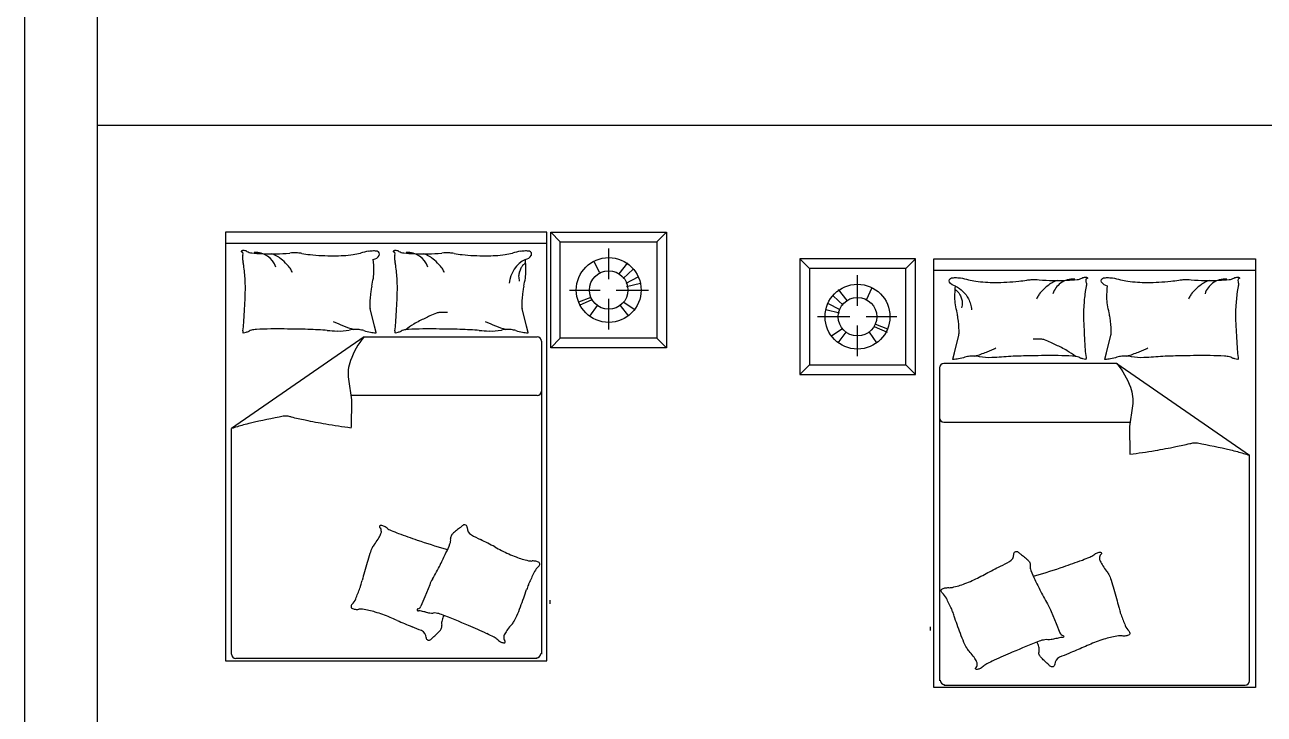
# Model space of a CAD drawing. Header units: inches. Extents: x 10.6 to 53.1, y 14.5 to 39.3.
# Drawn here: x 10.61 to 16.39, y 20.47 to 23.69 of the extents above; entities that cross this region are included whole.
import ezdxf

# ---------------------------------------------------------------- set-up
doc = ezdxf.new("R2010")
doc.units = ezdxf.units.IN
doc.header["$MEASUREMENT"] = 0
for name, color, linetype in [('02', 2, 'Continuous'), ('1', 1, 'Continuous'), ('kadrbm', 4, 'Continuous')]:
    doc.layers.add(name, color=color, linetype=linetype)

# ---------------------------------------------------------------- blocks, each defined once
blk = doc.blocks.new('kadrbm')
at = {"layer": 'kadrbm', "color": 4}
blk.add_lwpolyline([(0, 0), (0, 24.7972), (21, 24.7972), (21, 0), (0, 0)], close=True, dxfattribs=at)
blk.add_lwpolyline([(20.6631, 0.3257), (20.6631, 24.4603), (0.3369, 24.4603), (0.3369, 0.3257), (20.6631, 0.3257)], dxfattribs=at)

msp = doc.modelspace()

# ---------------------------------------------------------------- linework, layer by layer
at = {"layer": '02'}
for p, q in [((13.049, 22.7217), (11.549, 22.7217)), ((11.549, 22.7217), (11.549, 20.7217)), ((13.049, 22.6693), (11.549, 22.6693)), ((13.049, 20.7217), (13.049, 22.7217)), ((13.0662, 22.7217), (13.6062, 22.7217)), ((13.1112, 22.6767), (13.0662, 22.7217)), ((13.0662, 22.1817), (13.0662, 22.7217)), ((13.1112, 22.6767), (13.5612, 22.6767)), ((13.1112, 22.2267), (13.1112, 22.6767)), ((13.5612, 22.6767), (13.6062, 22.7217)), ((13.5612, 22.6767), (13.5612, 22.2267)), ((13.6062, 22.7217), (13.6062, 22.1817)), ((13.3369, 22.5033), (13.3369, 22.6464)), ((13.2937, 22.533), (13.2694, 22.5843)), ((13.3855, 22.5276), (13.426, 22.5789)), ((13.4044, 22.506), (13.4503, 22.5492)), ((13.4179, 22.4844), (13.4746, 22.5141)), ((13.1533, 22.452), (13.2964, 22.452)), ((13.372, 22.452), (13.5232, 22.452)), ((13.4206, 22.4682), (13.4854, 22.4844)), ((13.2532, 22.4169), (13.1965, 22.3953)), ((13.2586, 22.4061), (13.1992, 22.3791)), ((13.2829, 22.3791), (13.2478, 22.3305)), ((13.3369, 22.2684), (13.3369, 22.4115)), ((13.3909, 22.3791), (13.4287, 22.3305)), ((13.4071, 22.3953), (13.4611, 22.3602)), ((12.2444, 22.2834), (12.2238, 22.366)), ((12.9537, 22.2834), (12.933, 22.366)), ((12.252, 22.2534), (12.2444, 22.2834)), ((12.9612, 22.2534), (12.9537, 22.2834)), ((12.1955, 22.2332), (11.5775, 21.8058)), ((12.1955, 22.2332), (13.0032, 22.2332)), ((13.0232, 22.2132), (13.0232, 20.7539)), ((13.1112, 22.2267), (13.0662, 22.1817)), ((13.5612, 22.2267), (13.1112, 22.2267)), ((13.5612, 22.2267), (13.6062, 22.1817)), ((13.6062, 22.1817), (13.0662, 22.1817)), ((12.123, 22.0355), (12.1367, 21.9401)), ((13.0032, 21.9606), (12.1337, 21.9606)), ((12.1367, 21.9401), (12.1349, 21.81)), ((11.5775, 20.7539), (11.5775, 21.8058)), ((12.5018, 21.0775), (12.4787, 21.0212)), ((12.4787, 21.0212), (12.461, 20.9777)), ((13.0644, 20.9885), (13.0644, 21.0052)), ((14.8388, 20.8642), (14.8388, 20.8809)), ((11.549, 20.7217), (13.049, 20.7217)), ((13.0032, 20.7339), (11.5975, 20.7339))]:
    msp.add_line(p, q, dxfattribs=at)
for radius in [0.1513, 0.0899]:
    msp.add_circle((13.3369, 22.452), radius, dxfattribs=at)
for centre, radius, start, end in [((11.6251, 22.6317), 0.00232, 160.43603, 281.89306), ((11.6261, 22.6313), 0.00342, 111.7883, 160.43603), ((11.6341, 22.6112), 0.0251, 94.30254, 111.7883), ((11.6264, 22.6252), 0.00428, 21.9904, 101.89306), ((11.661, 22.6033), 0.0328, 158.57902, 188.13348), ((11.6159, 22.621), 0.0156, 338.57902, 21.9904), ((11.6344, 22.6074), 0.0289, 59.34875, 94.30254), ((11.6766, 22.6786), 0.0539, 239.34875, 264.74081), ((11.7469, 23.4423), 0.8208, 264.74081, 268.09211), ((11.6903, 22.5279), 0.0992, 18.43965, 94.21586), ((11.7693, 24.1154), 1.4943, 268.09211, 270.57574), ((11.6816, 22.4024), 0.234, 62.76041, 69.13972), ((11.7756, 23.4943), 0.8732, 270.57574, 274.80185), ((11.7536, 22.5422), 0.0768, 51.61143, 62.76041), ((11.8729, 22.3355), 0.2897, 87.46141, 94.80185), ((11.879, 22.4727), 0.1524, 79.81012, 87.46141), ((11.9996, 23.1436), 0.5293, 259.81012, 263.9133), ((12.0547, 23.6604), 1.049, 263.9133, 270), ((12.0547, 23.2941), 0.6827, 270, 277.54685), ((12.1126, 22.8575), 0.2422, 277.54685, 285.74398), ((12.261, 22.331), 0.3048, 98.43719, 105.74398), ((12.2399, 22.473), 0.1611, 90, 98.43719), ((12.2362, 22.629), 0.0342, 274.40021, 333.41948), ((12.2399, 22.5438), 0.0904, 78.72762, 90), ((12.255, 22.6196), 0.0131, 333.41948, 78.72762), ((12.3343, 22.6317), 0.00232, 160.43603, 281.89306), ((12.3353, 22.6313), 0.00342, 111.7883, 160.43603), ((12.3434, 22.6112), 0.0251, 94.30254, 111.7883), ((12.3357, 22.6252), 0.00428, 21.9904, 101.89306), ((12.3702, 22.6033), 0.0328, 158.57902, 188.13348), ((12.3252, 22.621), 0.0156, 338.57902, 21.9904), ((12.3437, 22.6074), 0.0289, 59.34875, 94.30254), ((12.3859, 22.6786), 0.0539, 239.34875, 264.74081), ((12.4562, 23.4423), 0.8208, 264.74081, 268.09211), ((12.3995, 22.5279), 0.0992, 18.43965, 94.21586), ((12.4786, 24.1154), 1.4943, 268.09211, 270.57574), ((12.3909, 22.4024), 0.234, 62.76041, 69.13972), ((12.4848, 23.4943), 0.8732, 270.57574, 274.80185), ((12.4628, 22.5422), 0.0768, 51.61143, 62.76041), ((12.5822, 22.3355), 0.2897, 87.46141, 94.80185), ((12.5883, 22.4727), 0.1524, 79.81012, 87.46141), ((12.7089, 23.1436), 0.5293, 259.81012, 263.9133), ((12.764, 23.6604), 1.049, 263.9133, 270), ((12.764, 23.2941), 0.6827, 270, 277.54685), ((12.8218, 22.8575), 0.2422, 277.54685, 285.74398), ((12.9702, 22.331), 0.3048, 98.43719, 105.74398), ((12.9492, 22.473), 0.1611, 90, 98.43719), ((12.9454, 22.629), 0.0342, 274.40021, 333.41948), ((12.9492, 22.5438), 0.0904, 78.72762, 90), ((12.9643, 22.6196), 0.0131, 333.41948, 78.72762), ((11.8721, 22.6335), 0.246, 188.13348, 192.10946), ((11.4376, 22.5402), 0.1983, 7.6809, 12.10946), ((10.7293, 22.4447), 0.9131, 3.36875, 7.6809), ((11.5581, 22.2954), 0.3916, 46.18849, 51.61143), ((11.6733, 22.4155), 0.2252, 39.03494, 46.18849), ((11.8099, 22.5263), 0.0493, 28.31676, 39.03494), ((11.75, 22.5418), 0.4918, 0, 6.23236), ((12.5813, 22.6335), 0.246, 188.13348, 192.10946), ((12.1468, 22.5402), 0.1983, 7.6809, 12.10946), ((11.4385, 22.4447), 0.9131, 3.36875, 7.6809), ((12.2673, 22.2954), 0.3916, 46.18849, 51.61143), ((12.3825, 22.4155), 0.2252, 39.03494, 46.18849), ((12.5191, 22.5263), 0.0493, 28.31676, 39.03494), ((13.0122, 22.4705), 0.1399, 117.20359, 174.36888), ((13.0639, 22.4889), 0.1511, 154.64488, 158.18508), ((12.9749, 22.5311), 0.0526, 138.55709, 154.64488), ((13.0028, 22.5064), 0.0899, 126.26407, 138.55709), ((12.4593, 22.5418), 0.4918, 0, 6.23236), ((10.9632, 22.4585), 0.6787, 358.36691, 3.36875), ((11.6771, 22.4548), 0.2002, 23.00277, 28.31676), ((11.3695, 22.6559), 0.882, 347.80162, 350.31563), ((12.0379, 22.5418), 0.204, 350.31563, 0), ((11.6724, 22.4585), 0.6787, 358.36691, 3.36875), ((12.3863, 22.4548), 0.2002, 23.00277, 28.31676), ((12.9731, 22.5168), 0.0562, 161.2201, 180), ((13.0084, 22.5168), 0.0915, 180, 194.68511), ((13.1145, 22.4687), 0.2056, 158.18508, 161.2201), ((12.0787, 22.6559), 0.882, 347.80162, 350.31563), ((12.7471, 22.5418), 0.204, 350.31563, 0), ((10.277, 22.4781), 1.3652, 356.94504, 358.36691), ((12.8799, 22.3549), 0.6588, 171.99495, 177.33512), ((12.5416, 22.4025), 0.3171, 167.80162, 171.99495), ((10.9862, 22.4781), 1.3652, 356.94504, 358.36691), ((13.5891, 22.3549), 0.6588, 171.99495, 177.33512), ((13.2508, 22.4025), 0.3171, 167.80162, 171.99495), ((-1.9759, 23.132), 13.6356, 356.49514, 356.94504), ((12.2895, 22.3824), 0.0677, 177.33512, 194.04519), ((-1.2667, 23.132), 13.6356, 356.49514, 356.94504), ((12.9987, 22.3824), 0.0677, 177.33512, 194.04519), ((13.0932, 21.026), 1.4323, 114.32653, 116.49848), ((12.7119, 21.8694), 0.5066, 110.67428, 114.32653), ((12.5535, 22.2892), 0.058, 94.08277, 110.67428), ((12.5687, 22.0757), 0.2721, 86.4448, 94.08277), ((11.6489, 22.2589), 0.0193, 170.00164, 196.69777), ((11.3136, 22.318), 0.3212, 350.00164, 356.49514), ((11.6799, 22.2205), 0.0453, 102.86904, 117.28412), ((11.7023, 22.1224), 0.1459, 93.57397, 102.86904), ((11.7658, 21.1063), 1.164, 90.28654, 93.57397), ((11.7886, 16.5518), 5.7185, 89.02962, 90.28654), ((11.8285, 18.9078), 3.3622, 87.39037, 89.02962), ((11.9262, 21.0513), 1.2165, 85.38242, 87.39037), ((12.1372, 23.664), 1.4048, 265.38242, 267.25094), ((12.3668, 22.9737), 0.7387, 244.68893, 252.80176), ((12.0808, 22.4907), 0.2301, 267.25094, 281.55856), ((12.1562, 22.1223), 0.1459, 83.56595, 101.55856), ((12.1591, 22.1483), 0.1197, 72.61359, 83.56595), ((12.2635, 22.4818), 0.2297, 252.61359, 260.5159), ((12.3581, 22.2589), 0.0193, 170.00164, 196.69777), ((12.0228, 22.318), 0.3212, 350.00164, 356.49514), ((12.3891, 22.2205), 0.0453, 102.86904, 117.28412), ((12.4115, 22.1224), 0.1459, 93.57397, 102.86904), ((12.8149, 21.6757), 0.7286, 122.13498, 125.82629), ((12.475, 21.1063), 1.164, 90.28654, 93.57397), ((12.5937, 22.028), 0.3126, 116.49848, 122.13498), ((12.4978, 16.5518), 5.7185, 89.02962, 90.28654), ((12.5377, 18.9078), 3.3622, 87.39037, 89.02962), ((12.6354, 21.0513), 1.2165, 85.38242, 87.39037), ((12.8464, 23.664), 1.4048, 265.38242, 267.25094), ((13.0761, 22.9737), 0.7387, 244.68893, 252.80176), ((12.7901, 22.4907), 0.2301, 267.25094, 281.55856), ((12.8654, 22.1223), 0.1459, 83.56595, 101.55856), ((12.8683, 22.1483), 0.1197, 72.61359, 83.56595), ((12.9727, 22.4818), 0.2297, 252.61359, 260.5159), ((11.6316, 22.2537), 0.00132, 196.69777, 277.12039), ((11.621, 22.3392), 0.0875, 277.12039, 286.22115), ((11.624, 22.3289), 0.0767, 286.22115, 297.28412), ((12.4843, 21.9939), 0.3751, 140.35546, 159.85116), ((12.2703, 22.5223), 0.2708, 260.5159, 265.91706), ((12.2511, 22.2531), 0.000917, 265.91706, 14.04494), ((12.3409, 22.2537), 0.00132, 196.69777, 277.12039), ((12.3302, 22.3392), 0.0875, 277.12039, 286.22115), ((12.3332, 22.3289), 0.0767, 286.22115, 297.28412), ((12.9795, 22.5223), 0.2708, 260.5159, 265.91706), ((12.9603, 22.2531), 0.000917, 265.91706, 14.04494), ((13.0032, 22.2132), 0.02, 0, 90), ((12.3013, 22.061), 0.1801, 159.85116, 188.13558), ((13.0032, 21.9806), 0.02, 270, 0), ((12.5753, 17.8695), 4.0646, 100.72756, 102.92554), ((11.8295, 21.8059), 0.0581, 82.26962, 100.72756), ((11.8112, 21.6711), 0.1942, 76.8096, 82.26962), ((12.4296, 24.3096), 2.5158, 256.8096, 258.32586), ((12.1365, 20.0579), 1.8351, 105.93519, 107.73639), ((11.8132, 21.1903), 0.6574, 102.92554, 105.93519), ((12.4442, 24.3803), 2.588, 258.32586, 260.50498), ((12.6409, 25.556), 3.7801, 260.50498, 262.308), ((12.2736, 21.3484), 0.0063, 166.71916, 233.42082), ((12.2718, 21.3489), 0.00443, 93.94836, 166.71916), ((12.2614, 21.332), 0.0142, 10.40739, 53.42082), ((12.2739, 21.3181), 0.0352, 69.65479, 93.94836), ((12.2652, 21.2948), 0.0601, 51.41461, 69.65479), ((12.3521, 21.4037), 0.0792, 231.41461, 247.29308), ((13.0307, 20.8084), 0.6605, 126.2163, 127.21509), ((12.4144, 21.6499), 0.3825, 306.2163, 307.52874), ((12.6199, 21.3824), 0.0452, 307.52874, 314.1274), ((12.6999, 21.2999), 0.0697, 128.81361, 134.1274), ((12.6642, 21.3443), 0.0127, 356.75451, 128.81361), ((12.7127, 21.3416), 0.0359, 176.75451, 242.70976), ((12.0945, 21.3895), 0.194, 320.29953, 329.09437), ((11.9589, 21.4707), 0.352, 329.09437, 333.18207), ((12.2379, 21.3296), 0.0393, 333.18207, 345.42909), ((12.1995, 21.3206), 0.0771, 2.72862, 10.40739), ((12.2612, 21.3236), 0.0153, 345.42909, 2.72862), ((12.6447, 22.1028), 0.8371, 247.29308, 249.87133), ((14.1097, 26.1), 5.0942, 249.87133, 250.91638), ((13.4724, 24.2579), 3.145, 250.91638, 253.39154), ((12.5541, 21.2853), 0.0458, 337.58378, 8.04918), ((12.6219, 21.2949), 0.0226, 144.10643, 188.04918), ((12.6663, 21.2628), 0.0774, 133.52244, 144.10643), ((12.7628, 21.1611), 0.2176, 127.21509, 133.52244), ((14.1163, 24.0621), 3.0972, 242.70976, 243.58535), ((11.8416, 19.4826), 2.0162, 62.50014, 63.58535), ((14.1295, 20.6097), 2.003, 162.1604, 164.73746), ((12.4098, 21.1631), 0.1965, 153.92651, 162.1604), ((12.3061, 21.2139), 0.081, 140.29953, 153.92651), ((11.0497, 21.9398), 1.6868, 332.91165, 334.94715), ((12.6068, 21.3558), 0.1166, 253.39154, 259.26338), ((11.667, 21.6513), 1.0054, 334.94715, 337.58378), ((9.955, 15.8586), 6.1019, 62.15178, 62.50014), ((15.5327, 26.416), 5.8383, 242.15178, 242.50792), ((13.1254, 21.7901), 0.6236, 242.50792, 249.25137), ((11.158, 21.8844), 1.5652, 330.06403, 332.91165), ((13.0568, 21.609), 0.43, 249.25137, 257.37478), ((12.9766, 21.2509), 0.063, 257.37478, 273.38812), ((12.9839, 21.1283), 0.0599, 76.95977, 93.38812), ((13.0586, 21.105), 0.0755, 130.50865, 153.66682), ((12.9859, 21.137), 0.0509, 58.30826, 76.95977), ((12.9986, 21.1752), 0.0168, 310.50865, 0.96136), ((13.0096, 21.1754), 0.0058, 0.96136, 58.30826), ((13.7871, 20.7031), 1.6481, 164.73746, 166.159), ((15.3765, 19.9578), 2.6619, 153.66682, 154.82685), ((9.6875, 22.0057), 2.6619, 338.0627, 339.22273), ((12.0082, 21.1252), 0.1798, 339.22273, 343.68776), ((11.6573, 21.2279), 0.5454, 343.68776, 346.159), ((12.7001, 20.9964), 0.2143, 150.06403, 157.76452), ((11.3888, 21.5707), 1.6481, 340.34158, 341.76311), ((13.4722, 20.8842), 0.5454, 159.29188, 161.76311), ((13.1302, 21.0135), 0.1798, 154.82685, 159.29188), ((12.0866, 21.0394), 0.0755, 314.90453, 338.0627), ((11.0546, 21.6901), 2.003, 337.76452, 340.34158), ((12.1517, 20.9741), 0.0168, 134.90453, 185.35724), ((12.1408, 20.973), 0.0058, 185.35724, 242.70414), ((12.1615, 21.0131), 0.0509, 242.70414, 261.35565), ((12.1628, 21.022), 0.0599, 261.35565, 277.784), ((12.1795, 20.9003), 0.063, 81.77066, 97.784), ((12.127, 20.5371), 0.43, 73.64725, 81.77066), ((12.0724, 20.3512), 0.6236, 66.9038, 73.64725), ((12.4478, 20.96), 0.00467, 107.18674, 250.62007), ((12.4493, 20.9642), 0.0092, 250.62007, 274.25932), ((12.4396, 20.9864), 0.0231, 287.18674, 337.76452), ((12.4525, 20.9212), 0.034, 82.01776, 94.25932), ((12.4301, 20.7612), 0.1955, 75.11931, 82.01776), ((12.5264, 21.1235), 0.1794, 255.11931, 262.32164), ((12.5119, 21.0163), 0.0712, 262.32164, 274.51184), ((12.5227, 20.8792), 0.0663, 81.87843, 94.51184), ((12.5156, 20.8295), 0.1166, 68.99565, 81.87843), ((11.4301, 18.0023), 3.145, 66.5205, 68.99565), ((13.5159, 20.6015), 1.0054, 160.65521, 161.97966), ((12.7268, 21.0065), 0.1965, 329.53063, 337.76452), ((10.0268, 15.5545), 5.8383, 66.54767, 66.9038), ((14.7789, 26.5083), 6.1019, 246.54767, 246.89602), ((13.1757, 22.7504), 2.0162, 246.89602, 247.98123), ((11.2586, 18.0099), 3.0972, 67.10564, 67.98123), ((12.5365, 20.8836), 0.0226, 328.50231, 12.44506), ((12.6033, 20.8983), 0.0458, 161.97966, 192.44506), ((10.6535, 16.2144), 5.0942, 65.47545, 66.5205), ((13.0238, 20.7566), 0.194, 135.90365, 144.69849), ((12.8263, 20.9479), 0.081, 315.90365, 329.53063), ((12.4495, 20.8301), 0.0359, 1.15039, 67.10564), ((12.4981, 20.8311), 0.0127, 181.15039, 313.2095), ((12.4591, 20.8726), 0.0697, 313.2095, 318.52329), ((12.5452, 20.7965), 0.0452, 131.92462, 138.52329), ((12.7706, 20.5455), 0.3825, 130.61218, 131.92462), ((12.0916, 21.3373), 0.6605, 310.61218, 311.61098), ((12.3857, 21.0062), 0.2176, 311.61098, 317.91833), ((12.4898, 20.9122), 0.0774, 317.91833, 328.50231), ((12.4206, 20.0875), 0.8371, 62.8972, 65.47545), ((12.7659, 20.7622), 0.0792, 47.01873, 62.8972), ((12.8609, 20.8641), 0.0601, 227.01873, 245.25891), ((12.9245, 20.8333), 0.0771, 178.33274, 186.01151), ((12.8627, 20.8351), 0.0153, 161.03321, 178.33274), ((12.8618, 20.8267), 0.0142, 186.01151, 229.02494), ((12.8854, 20.8273), 0.0393, 148.78619, 161.03321), ((13.1528, 20.6653), 0.352, 144.69849, 148.78619), ((12.8504, 20.8415), 0.0352, 245.25891, 269.55248), ((12.8502, 20.8107), 0.00443, 269.55248, 49.09187), ((11.5975, 20.7539), 0.02, 180, 270), ((13.0001, 20.757), 0.02, 270, 0)]:
    msp.add_arc(centre, radius, start, end, dxfattribs=at)
at = {"layer": '1'}
for p, q in [((10.9498, 23.2217), (31.276, 23.2217)), ((14.7683, 22.5974), (14.2283, 22.5974)), ((14.2283, 22.5974), (14.2283, 22.0574)), ((14.2733, 22.5524), (14.2283, 22.5974)), ((14.2733, 22.5524), (14.2733, 22.1024)), ((14.7233, 22.5524), (14.2733, 22.5524)), ((14.7233, 22.5524), (14.7683, 22.5974)), ((14.7233, 22.1024), (14.7233, 22.5524)), ((14.7683, 22.0574), (14.7683, 22.5974)), ((14.4976, 22.3789), (14.4976, 22.522)), ((14.8541, 22.545), (16.3541, 22.545)), ((14.449, 22.4032), (14.4085, 22.4545)), ((14.5408, 22.4086), (14.5651, 22.4599)), ((14.4166, 22.36), (14.3599, 22.3897)), ((14.4301, 22.3816), (14.3842, 22.4248)), ((14.4625, 22.3276), (14.3113, 22.3276)), ((14.4139, 22.3438), (14.3491, 22.36)), ((14.6812, 22.3276), (14.5381, 22.3276)), ((14.4274, 22.2709), (14.3734, 22.2358)), ((14.4976, 22.144), (14.4976, 22.2871)), ((14.5759, 22.2817), (14.6353, 22.2547)), ((14.5813, 22.2925), (14.638, 22.2709)), ((14.4436, 22.2547), (14.4058, 22.2061)), ((14.5516, 22.2547), (14.5867, 22.2061)), ((14.2733, 22.1024), (14.2283, 22.0574)), ((14.2733, 22.1024), (14.7233, 22.1024)), ((14.7233, 22.1024), (14.7683, 22.0574)), ((14.8799, 22.0888), (14.8799, 20.6295)), ((15.7076, 22.1088), (14.8999, 22.1088)), ((15.7076, 22.1088), (16.3257, 21.6814)), ((14.2283, 22.0574), (14.7683, 22.0574)), ((14.8999, 21.8362), (15.7694, 21.8362)), ((16.3257, 20.6295), (16.3257, 21.6814)), ((14.8999, 20.6095), (16.3057, 20.6095))]:
    msp.add_line(p, q, dxfattribs=at)
msp.add_lwpolyline([(14.8541, 20.5974), (14.8541, 22.5974), (16.3541, 22.5974), (16.3541, 20.5974)], close=True, dxfattribs=at)
for points in [[(14.9551, 22.4706, -0.263368), (14.9271, 22.4893, -0.494818), (14.9363, 22.5081, -0.049225), (14.954, 22.5098, -0.036831), (14.9776, 22.5081, -0.031893), (15.0156, 22.5, 0.035782), (15.0495, 22.493, 0.032941), (15.1392, 22.4871, 0.026564), (15.2504, 22.493, 0.017905), (15.2879, 22.4983, -0.033397), (15.3081, 22.5006, -0.03204), (15.3452, 22.4999, 0.018442), (15.4095, 22.4968, 0.010837), (15.4743, 22.4976, 0.014624), (15.5222, 22.5006, 0.111249), (15.5447, 22.5079, -0.153708), (15.5616, 22.5118, -0.076444), (15.5691, 22.5101, -0.215512), (15.571, 22.5081, -0.585858), (15.5683, 22.505, 0.363489), (15.5635, 22.5025, 0.191716), (15.5634, 22.4909, -0.129675), (15.5654, 22.4743, -0.01735), (15.5624, 22.4575, 0.019326), (15.5597, 22.4424, 0.018818), (15.5531, 22.374, 0.021828), (15.5522, 22.3148, 0.006204), (15.5536, 22.281, 0.001963), (15.5597, 22.1741, 0.028341), (15.564, 22.1379, -0.117014), (15.5635, 22.129, -0.36606), (15.5621, 22.1281, -0.03973), (15.5485, 22.1309, -0.048309), (15.5347, 22.1364, 0.062981), (15.5241, 22.1403, 0.04058), (15.5007, 22.1437, 0.014345), (15.4339, 22.1459, 0.005484), (15.3085, 22.1452, 0.007153), (15.2123, 22.1422, 0.008762), (15.1698, 22.1395, -0.008153), (15.1241, 22.1365, -0.06251), (15.0669, 22.1409, 0.078669), (15.0214, 22.143, 0.047825), (14.999, 22.1382, -0.034494), (14.9682, 22.1309, -0.023571), (14.9429, 22.1279, -0.510228), (14.9419, 22.129), (14.9494, 22.159), (14.9701, 22.2416, 0.073041), (14.972, 22.2612, 0.023305), (14.9663, 22.3223, 0.018299), (14.9623, 22.3452, -0.01097), (14.9549, 22.3831, -0.042281), (14.952, 22.4175, -0.027201), (14.9549, 22.4709)], [(15.4289, 22.4968, 0.027842), (15.4052, 22.4861, 0.048685), (15.3926, 22.4781, 0.023666), (15.3647, 22.4537, 0.031223), (15.3457, 22.433, 0.046801), (15.3406, 22.4254, 0.023191), (15.3325, 22.4086)], [(15.5109, 22.5025, 0.088153), (15.4764, 22.4989, 0.088153), (15.4452, 22.4837, 0.077547), (15.4235, 22.4621, 0.077547), (15.4095, 22.4349)], [(15.6643, 22.4706, -0.263368), (15.6364, 22.4893, -0.494818), (15.6455, 22.5081, -0.049225), (15.6632, 22.5098, -0.036831), (15.6868, 22.5081, -0.031893), (15.7248, 22.5, 0.035782), (15.7587, 22.493, 0.032941), (15.8484, 22.4871, 0.026564), (15.9596, 22.493, 0.017905), (15.9971, 22.4983, -0.033397), (16.0173, 22.5006, -0.03204), (16.0544, 22.4999, 0.018442), (16.1188, 22.4968, 0.010837), (16.1835, 22.4976, 0.014624), (16.2314, 22.5006, 0.111249), (16.254, 22.5079, -0.153708), (16.2709, 22.5118, -0.076444), (16.2783, 22.5101, -0.215512), (16.2802, 22.5081, -0.585858), (16.2776, 22.505, 0.363489), (16.2727, 22.5025, 0.191716), (16.2727, 22.4909, -0.129675), (16.2746, 22.4743, -0.01735), (16.2716, 22.4575, 0.019326), (16.269, 22.4424, 0.018818), (16.2624, 22.374, 0.021828), (16.2615, 22.3148, 0.006204), (16.2629, 22.281, 0.001963), (16.269, 22.1741, 0.028341), (16.2733, 22.1379, -0.117014), (16.2727, 22.129, -0.36606), (16.2713, 22.1281, -0.03973), (16.2577, 22.1309, -0.048309), (16.244, 22.1364, 0.062981), (16.2333, 22.1403, 0.04058), (16.2099, 22.1437, 0.014345), (16.1432, 22.1459, 0.005484), (16.0177, 22.1452, 0.007153), (15.9216, 22.1422, 0.008762), (15.879, 22.1395, -0.008153), (15.8333, 22.1365, -0.06251), (15.7762, 22.1409, 0.078669), (15.7306, 22.143, 0.047825), (15.7082, 22.1382, -0.034494), (15.6775, 22.1309, -0.023571), (15.6521, 22.1279, -0.510228), (15.6512, 22.129), (15.6587, 22.159), (15.6793, 22.2416, 0.073041), (15.6813, 22.2612, 0.023305), (15.6756, 22.3223, 0.018299), (15.6715, 22.3452, -0.01097), (15.6642, 22.3831, -0.042281), (15.6613, 22.4175, -0.027201), (15.6642, 22.4709)], [(16.1382, 22.4968, 0.027842), (16.1144, 22.4861, 0.048685), (16.1019, 22.4781, 0.023666), (16.0739, 22.4537, 0.031223), (16.0549, 22.433, 0.046801), (16.0498, 22.4254, 0.023191), (16.0418, 22.4086)], [(16.2202, 22.5025, 0.088153), (16.1856, 22.4989, 0.088153), (16.1544, 22.4837, 0.077547), (16.1328, 22.4621, 0.077547), (16.1188, 22.4349)], [(14.9534, 22.4545, -0.05369), (14.9676, 22.4416, -0.070312), (14.9757, 22.4293, -0.015448), (14.9795, 22.4207, -0.013244), (14.9832, 22.4105, -0.082127), (14.9862, 22.3924, -0.064164), (14.9832, 22.3692)], [(14.9549, 22.4706, -0.077379), (14.9897, 22.4452, -0.077379), (15.0152, 22.4105, -0.047525), (15.0251, 22.3859, -0.047525), (15.0302, 22.3598)], [(15.5147, 22.1422, 0.016108), (15.4758, 22.1684, 0.024599), (15.4489, 22.1834, 0.009477), (15.3999, 22.2067, 0.015937), (15.3701, 22.2191, 0.072521), (15.3537, 22.2227, 0.033339), (15.3175, 22.2228)], [(15.0455, 22.1437, 0.009729), (15.0728, 22.1527, 0.009729), (15.0997, 22.1628, 0.007971), (15.1214, 22.1718, 0.007971), (15.1429, 22.1816)], [(15.7547, 22.1437, 0.009729), (15.782, 22.1527, 0.009729), (15.8089, 22.1628, 0.007971), (15.8307, 22.1718, 0.007971), (15.8521, 22.1816)], [(15.7076, 22.1088, -0.085272), (15.7709, 21.9987, -0.124044), (15.7801, 21.9112), (15.7665, 21.8158), (15.7682, 21.6856)], [(15.7682, 21.6856, 0.007867), (15.8858, 21.7034, 0.009508), (15.9826, 21.7215, 0.006616), (16.0476, 21.7358, -0.023828), (16.0658, 21.7392, -0.080713), (16.0844, 21.7387, -0.009591), (16.237, 21.7067, -0.013133), (16.2704, 21.6981, -0.007859), (16.3257, 21.6814)], [(15.318, 21.1169, 0.025626), (15.3296, 21.1197, 0.0108), (15.459, 21.1614, 0.00456), (15.5465, 21.1925, 0.01125), (15.5816, 21.2063, 0.069394), (15.6004, 21.2175, -0.079756), (15.617, 21.2268, -0.106399), (15.6317, 21.2289, -0.696757), (15.6333, 21.219, 0.189917), (15.6278, 21.2102, 0.033518), (15.6266, 21.2, 0.075627), (15.6271, 21.1954, 0.053489), (15.6301, 21.1875, 0.017838), (15.6422, 21.1656, 0.038394), (15.6594, 21.1413, -0.059529), (15.6698, 21.1251, -0.035943), (15.6804, 21.099, -0.011245), (15.706, 21.0126, -0.006203), (15.7163, 20.973, 0.010783), (15.7224, 20.9503, 0.019485), (15.7269, 20.937, 0.005062), (15.7465, 20.8869, 0.101392), (15.7632, 20.8616, -0.223768), (15.7681, 20.8482, -0.25558), (15.765, 20.8435, -0.081563), (15.7493, 20.8384, -0.071805), (15.7322, 20.8383, 0.069985), (15.7146, 20.8382, 0.03546), (15.6551, 20.8253, 0.029432), (15.5861, 20.8005, 0.001554), (15.5527, 20.7862, -0.00152), (15.5186, 20.7715, -0.004735), (15.4834, 20.7569, 0.00382), (15.4396, 20.7388, 0.296001), (15.4177, 20.7065, -0.649774), (15.3963, 20.6975, -0.02319), (15.3918, 20.7021, 0.0288), (15.3881, 20.7058, 0.005727), (15.3815, 20.7116, -0.004358), (15.3729, 20.7191, -0.027528), (15.3559, 20.736, -0.046214), (15.3473, 20.7474, -0.194121), (15.3445, 20.7641, 0.133719), (15.3433, 20.7882, 0.005779), (15.3359, 20.8102, 0.008882)]]:
    msp.add_lwpolyline(points, format="xyb", dxfattribs=at)
msp.add_lwpolyline([(14.9122, 21.0142, 0.101392), (14.8936, 21.0381, -0.223768), (14.8877, 21.0511, -0.25558), (14.8905, 21.056, -0.081563), (14.9057, 21.0623, -0.071805), (14.9228, 21.0637, 0.069985), (14.9403, 21.0651, 0.03546), (14.9986, 21.0826, 0.029432), (15.0656, 21.1126, 0.001554), (15.0977, 21.1294, -0.00152), (15.1306, 21.1467, -0.004735), (15.1646, 21.164, 0.00382), (15.2068, 21.1853, 0.296001), (15.2262, 21.2192, -0.649774), (15.2469, 21.2299, -0.02319), (15.2517, 21.2256, 0.0288), (15.2557, 21.2222, 0.005727), (15.2627, 21.2169, -0.004358), (15.2719, 21.2101, -0.027528), (15.2901, 21.1946, -0.046214), (15.2995, 21.1838, -0.194121), (15.3036, 21.1674, 0.133719), (15.3066, 21.1435, 0.011505), (15.3252, 21.1012, 0.008882), (15.3516, 21.0473, 0.012426), (15.3887, 20.979, -0.033612), (15.4014, 20.9531), (15.4244, 20.8968), (15.4421, 20.8534, 0.224341), (15.4567, 20.8401, -0.722772), (15.4568, 20.8312, -0.103513), (15.4531, 20.8307, 0.053465), (15.4459, 20.8305, 0.030109), (15.4228, 20.8258, -0.031436), (15.4007, 20.8214, -0.05324), (15.3856, 20.821, 0.05518), (15.371, 20.8205, 0.056271), (15.3457, 20.814, 0.0108), (15.2199, 20.7625, 0.00456), (15.1351, 20.7247, 0.01125), (15.1012, 20.7083, 0.069394), (15.0832, 20.6958, -0.079756), (15.0674, 20.6851, -0.106399), (15.0529, 20.6819, -0.328642), (15.0487, 20.685, -0.299547), (15.0506, 20.6917, 0.189917), (15.0554, 20.7009, 0.033518), (15.0557, 20.7112, 0.075627), (15.0549, 20.7157, 0.053489), (15.0514, 20.7233, 0.017838), (15.0376, 20.7443, 0.038394), (15.0186, 20.7672, -0.059529), (15.0069, 20.7825, -0.035943), (14.9944, 20.8078, -0.011245), (14.9622, 20.8919, -0.006203), (14.9489, 20.9306, 0.010783), (14.9411, 20.9528, 0.019485), (14.9356, 20.9657, 0.005062)], format="xyb", close=True, dxfattribs=at)
for radius in [0.1513, 0.0899]:
    msp.add_circle((14.4976, 22.3276), radius, dxfattribs=at)
for centre, start, end in [((14.8999, 22.0888), 90, 180), ((14.8999, 21.8562), 180, 270), ((14.903, 20.6326), 180, 270), ((16.3057, 20.6295), 270, 0)]:
    msp.add_arc(centre, 0.02, start, end, dxfattribs=at)

# ---------------------------------------------------------------- block references
at = {"layer": 'kadrbm'}
msp.add_blockref('kadrbm', (10.6129, 14.5063), dxfattribs=at)

doc.saveas('drawing.dxf')
